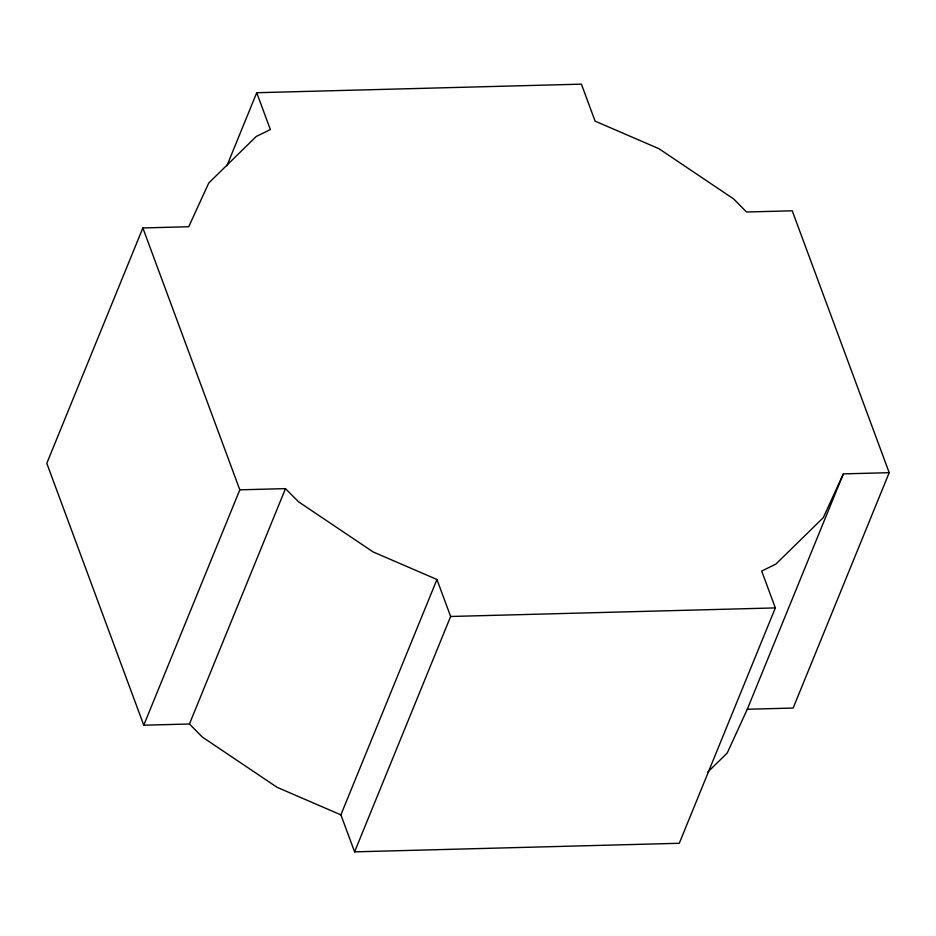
<?xml version="1.0" encoding="UTF-8"?>
<svg xmlns="http://www.w3.org/2000/svg" width="936" height="936" viewBox="0 0 936 936"><rect width="100%" height="100%" fill="white"/><g stroke="black" fill="none" stroke-linecap="round" stroke-linejoin="round"><path stroke-width="1.4" d="M256.721 92.722L270.364 129.566L256.207 136.504L208.763 182.988L188.721 226.746L142.857 227.951L46.8 463.32L143.758 725.201L189.446 723.996L202.445 737.135L277.103 787.316L340.891 814.858L354.592 851.854L679.279 843.277L775.336 607.909L761.693 571.065L775.85 564.127L823.294 517.643L843.336 473.885L889.2 472.68L792.242 210.799L746.554 212.004L733.555 198.865L658.897 148.684L595.109 121.142L581.408 84.146L256.721 92.722L226.91 165.766M143.758 725.201L239.815 489.832L142.857 227.951M189.446 723.996L285.492 488.627L298.49 501.766L373.148 551.947L436.948 579.489L450.637 616.485L354.592 851.854M340.891 814.858L436.948 579.489M707.639 772.212L727.237 753.012L747.279 709.254L843.336 473.885M889.2 472.68L793.143 708.049L747.279 709.254M239.815 489.832L285.492 488.627M450.637 616.485L775.336 607.909"/></g></svg>
